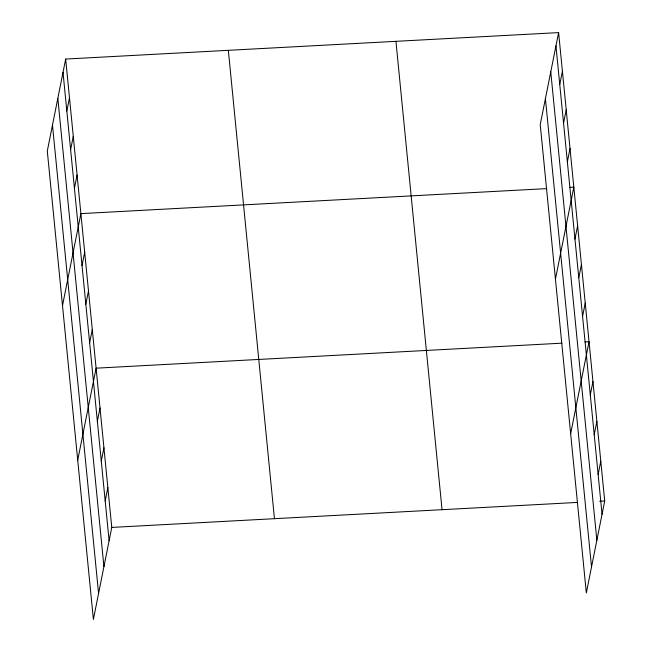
<?xml version="1.0" encoding="UTF-8"?>
<svg xmlns="http://www.w3.org/2000/svg" width="652" height="652" viewBox="0 0 652 652"><rect width="100%" height="100%" fill="white"/><g stroke="black" fill="none" stroke-linecap="round" stroke-linejoin="round"><path stroke-width="0.98" d="M65.673 59.055L47.294 151.044L93.391 619.4L111.769 527.419L65.673 59.055L558.609 32.6L604.706 500.956L586.327 592.945L540.231 124.581L558.609 32.6M66.814 111.003L69.479 97.694M70.62 149.642L73.277 136.333M74.426 188.281L77.083 174.972M62.502 305.601L80.889 213.62L546.71 188.615M82.03 265.568L84.687 252.259M85.828 304.207L88.493 290.898M89.634 342.846L92.291 329.537M77.718 460.157L96.097 368.176L561.926 343.172M97.36 421.29L100.017 407.981M101.272 461.103L103.937 447.794M105.192 500.915L107.849 487.606M559.75 84.548L562.415 71.239M563.556 123.187L566.213 109.878M567.362 161.826L570.019 148.517M555.439 279.146L573.825 187.157L569.807 187.377M574.966 239.105L577.623 225.796M578.772 277.744L581.429 264.435M582.57 316.383L585.235 303.074M570.655 433.702L589.033 341.713L585.015 341.933M590.296 394.835L592.953 381.526M594.208 434.648L596.873 421.339M598.128 474.452L600.785 461.143M111.769 527.419L577.599 502.415M599.685 501.225L604.706 500.956M555.952 45.909L602.049 514.265M550.761 71.875L596.857 540.231M545.414 98.623L591.519 566.979M395.943 41.329L442.04 509.685M228.339 50.326L274.443 518.682M63.016 72.364L109.112 540.72M57.824 98.33L103.921 566.686M52.478 125.078L98.574 593.434"/></g></svg>
